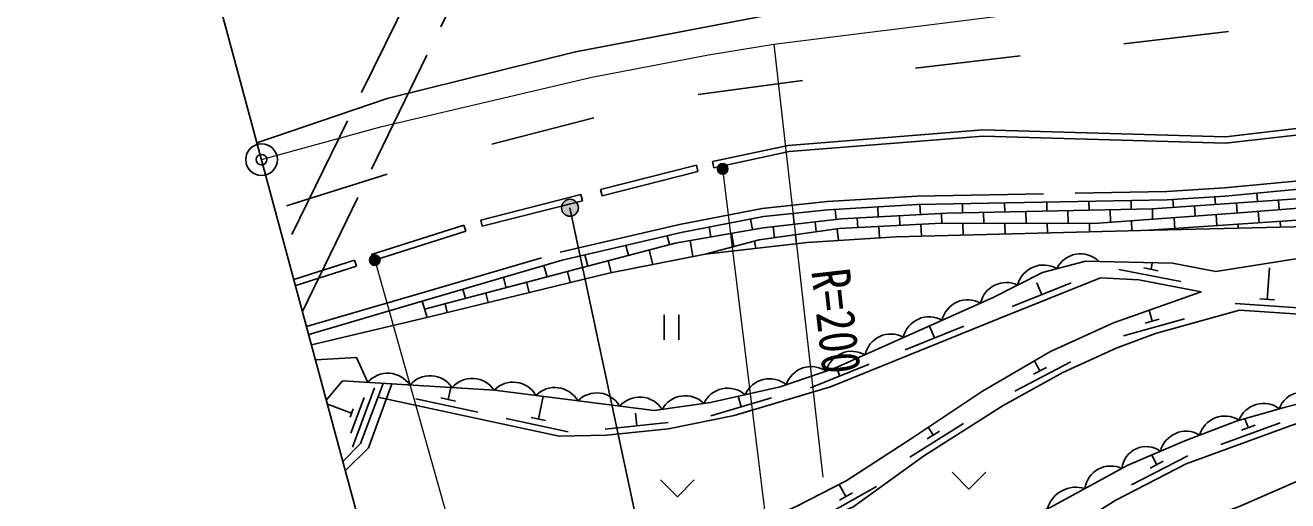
# Model space of a CAD drawing. Units: millimetres at full size, sheet at 1:1000; details may follow other scales. Extents: x 40000 to 680000, y 20000 to 380000.
# Drawn here: x 72934 to 132782, y 261688 to 284228 of the extents above; entities that cross this region are included whole.
import ezdxf
from ezdxf.enums import TextEntityAlignment as Align

# ---------------------------------------------------------------- set-up
doc = ezdxf.new("R2010")
doc.units = ezdxf.units.MM
doc.header["$LTSCALE"] = 1000
doc.header["$PDMODE"] = 32
doc.header["$PDSIZE"] = 500
doc.linetypes.add('CHAIN', pattern=[18.5, 12, -1.5, 3.5, -1.5])
doc.linetypes.add('DASHED', pattern=[7.5, 6, -1.5])
for name, color, linetype, lineweight in [('M-BGD', 7, 'Continuous', 25), ('M-BMK', 2, 'CHAIN', 13), ('M-BMK-OTRS', 5, 'Continuous', 25), ('M-BMK-SRVR', 3, 'Continuous', 25), ('M-STR-HTXT', 7, 'Continuous', 13), ('M-STR-STRC', 7, 'Continuous', 25)]:
    doc.layers.add(name, color=color, linetype=linetype, lineweight=lineweight)
doc.layers.add('M-OTRS', color=6, linetype='Continuous')
doc.styles.add('ＭＳ ゴシック', font='')
doc.styles.get('ＭＳ ゴシック').set_extended_font_data('MS Gothic')

msp = doc.modelspace()

# ---------------------------------------------------------------- hatches: boundary and pattern name
at = {"layer": 'M-STR-STRC'}
for points in [[(106212, 277542, -1), (105773, 277303, -1)], [(98419, 275364, -1), (99094, 275793, -0.41421), (98972, 275241, -0.41421)], [(89721, 273210, -1), (89282, 272971, -1)]]:
    msp.add_hatch(color=256, dxfattribs=at).paths.add_polyline_path(points)

# ---------------------------------------------------------------- linework, layer by layer
at = {"layer": 'M-BGD', "linetype": 'DASHED'}
for p, q in [((94805, 293169), (85266, 273664)), ((86078, 270658), (96537, 292206))]:
    msp.add_line(p, q, dxfattribs=at)
at = {"layer": 'M-BGD'}
for p, q in [((129826, 278938), (145048, 280701)), ((129839, 278637), (145099, 280405)), ((109096, 278534), (118335, 279269)), ((109140, 278237), (118342, 278968)), ((118335, 279269), (129826, 278938)), ((118342, 278968), (129839, 278637)), ((105509, 277765), (109096, 278534)), ((105509, 277765), (105572, 277471)), ((105572, 277471), (109140, 278237)), ((100211, 276439), (104751, 277594)), ((100285, 276149), (104824, 277303)), ((104751, 277594), (104824, 277303)), ((94525, 274994), (99274, 276201)), ((94598, 274703), (99348, 275911)), ((99274, 276201), (99348, 275911)), ((100211, 276439), (100285, 276149)), ((125356, 275925), (125365, 275503)), ((127335, 275974), (127362, 275593)), ((129331, 276100), (129357, 275734)), ((131324, 276274), (131352, 275874)), ((132350, 275944), (132382, 275486)), ((109330, 275305), (109388, 274794)), ((111321, 275502), (111376, 275020)), ((113346, 275623), (113371, 275142)), ((115342, 275738), (115369, 275249)), ((117357, 275775), (117367, 275332)), ((118366, 275353), (118377, 274841)), ((119357, 275813), (119366, 275375)), ((120366, 275396), (120378, 274846)), ((121356, 275850), (121366, 275417)), ((122365, 275439), (122378, 274850)), ((123356, 275887), (123365, 275460)), ((124365, 275481), (124377, 274894)), ((126365, 275524), (126375, 275040)), ((128360, 275663), (128393, 275187)), ((130355, 275804), (130388, 275332)), ((131385, 275409), (131423, 274869)), ((89344, 273355), (93732, 274757)), ((93732, 274757), (93823, 274471)), ((94525, 274994), (94598, 274703)), ((107319, 275038), (107405, 274539)), ((110382, 274907), (110435, 274438)), ((112373, 275088), (112397, 274640)), ((114370, 275195), (114394, 274747)), ((115393, 274800), (115423, 274227)), ((116367, 275302), (116392, 274837)), ((117377, 274839), (117389, 274277)), ((119377, 274843), (119388, 274329)), ((121378, 274848), (121388, 274380)), ((123378, 274852), (123387, 274432)), ((125376, 274967), (125386, 274483)), ((127396, 275114), (127436, 274535)), ((129390, 275260), (129427, 274733)), ((130425, 274801), (130439, 274607)), ((132421, 274937), (132440, 274656)), ((89435, 273070), (93823, 274471)), ((103360, 274247), (103470, 273829)), ((105355, 274658), (105435, 274196)), ((106420, 274367), (106530, 273735)), ((108395, 274682), (108454, 274156)), ((109445, 274297), (109493, 273868)), ((111425, 274579), (111489, 274021)), ((113395, 274693), (113425, 274145)), ((101411, 273794), (101536, 273320)), ((102503, 273574), (102683, 272889)), ((104450, 274024), (104583, 273260)), ((107500, 273993), (107561, 273647)), ((85667, 272180), (88539, 273098)), ((88539, 273098), (88630, 272812)), ((89344, 273355), (89435, 273070)), ((99461, 273342), (99602, 272810)), ((100569, 273065), (100716, 272506)), ((126301, 272657), (126362, 272972)), ((85758, 271895), (88630, 272812)), ((97525, 272840), (97668, 272299)), ((98635, 272554), (98772, 272037)), ((124771, 272649), (127716, 272077)), ((125958, 272724), (126645, 272591)), ((131809, 271232), (131911, 272728)), ((93685, 271714), (93801, 271276)), ((95605, 272277), (95735, 271787)), ((96702, 272043), (96828, 271563)), ((119725, 270898), (122509, 272014)), ((121117, 271456), (120894, 272013)), ((86371, 269570), (91755, 271148)), ((91755, 271148), (91980, 270381)), ((94768, 271531), (94885, 271089)), ((131460, 271256), (132158, 271208)), ((92834, 271020), (92942, 270615)), ((126356, 270200), (126213, 270716)), ((130292, 271034), (133285, 270831)), ((103223, 270498), (103223, 269324)), ((103923, 270498), (103923, 269324)), ((114640, 268847), (117422, 269971)), ((116031, 269409), (115806, 269965)), ((124989, 269512), (127881, 270309)), ((126018, 270107), (126693, 270293)), ((110164, 267040), (112946, 268163)), ((119850, 266878), (122502, 268281)), ((121036, 267845), (120781, 268327)), ((111555, 267601), (111393, 268003)), ((120726, 267681), (121345, 268008)), ((87208, 266470), (87978, 267367)), ((88442, 264226), (89496, 267035)), ((92985, 266490), (93106, 267054)), ((88372, 264893), (89004, 266578)), ((91455, 266513), (94387, 265880)), ((92642, 266564), (93327, 266416)), ((97262, 265567), (97492, 266632)), ((105441, 265706), (108314, 266570)), ((106877, 266138), (106726, 266641)), ((88407, 265841), (87262, 266271)), ((88334, 265645), (88481, 266038)), ((101922, 265245), (101860, 265842)), ((95732, 265590), (98665, 264957)), ((96920, 265641), (97604, 265493)), ((100430, 265089), (103414, 265402)), ((114870, 263747), (117405, 265352)), ((115977, 264803), (115747, 265167)), ((129605, 264359), (132425, 265384)), ((130583, 265034), (131241, 265273)), ((130912, 265154), (130755, 265587)), ((115682, 264616), (116273, 264990)), ((125375, 262441), (128039, 263819)), ((126258, 263235), (126880, 263557)), ((126569, 263396), (126332, 263855)), ((110680, 260891), (113292, 262367)), ((111838, 261890), (111514, 262464)), ((111534, 261718), (112143, 262062))]:
    msp.add_line(p, q, dxfattribs=at)
at = {"layer": 'M-BGD', "linetype": 'DASHED'}
msp.add_lwpolyline([(86262, 269941), (91646, 271520), (98287, 273467), (103946, 274780), (107867, 275538), (110952, 275868), (115212, 276122), (127050, 276344), (129790, 276517), (141725, 277651), (146644, 278067), (158493, 281022), (162323, 281827)], dxfattribs=at)
at = {"layer": 'M-BGD'}
for points in [[(91755, 271148), (98386, 273093), (104026, 274401), (107924, 275155), (110984, 275482), (115228, 275735), (127066, 275957), (129821, 276131), (141760, 277265), (146707, 277684), (158579, 280644), (162323, 281431)], [(91868, 270764), (99653, 272824), (103745, 273902), (107918, 274628), (111627, 275048), (116628, 275316), (126376, 275524), (132970, 275987), (139027, 276426), (145908, 277067), (151295, 278298), (158697, 280010)], [(86503, 269081), (92039, 270395), (100599, 272483), (105160, 273372), (110004, 273926), (114225, 274196), (126438, 274510), (138416, 274800), (143035, 275487), (147976, 276516), (158815, 279376)], [(87978, 267367), (95182, 266928), (102743, 265961), (105411, 266346), (108713, 267088), (111310, 267966), (118822, 271328), (121153, 272505), (123189, 273052), (127321, 272947), (129375, 272548), (140060, 274244), (142613, 271595), (149165, 274427), (155042, 275356), (156262, 275818), (157397, 276875), (157796, 277502), (157522, 279035)], [(158815, 279376), (145559, 276465), (135906, 275758), (130489, 275340), (123813, 274853), (116061, 274836), (111520, 274593), (107722, 274051), (105160, 273372)], [(125975, 274499), (137213, 275263), (145143, 275926)], [(89137, 259322), (102566, 259505), (105389, 260003), (107332, 260460), (109514, 261436), (111854, 262640), (114952, 264634), (118312, 266886), (121529, 268763), (124523, 270118), (128673, 271585), (125730, 272157), (123908, 272250), (119099, 270324), (111099, 267094), (106546, 265725), (103426, 265101), (100481, 264793), (98239, 264742), (89652, 266596)], [(136329, 266518), (136778, 268955), (138245, 270448), (137022, 271995), (134292, 270462), (130502, 270719), (126515, 269621), (124649, 268928), (122120, 267760), (119297, 266196), (115519, 263803), (112161, 261385), (107969, 259705), (103871, 258617), (102437, 258438), (89411, 258308)], [(86694, 268372), (88640, 268478), (89172, 267294)], [(87995, 263554), (88831, 264409), (89897, 267250)], [(88112, 263118), (89203, 264199), (90310, 267225)], [(90339, 254871), (101278, 255399), (105077, 256001), (110073, 257198), (114816, 258693), (118487, 260053), (121548, 261390), (125168, 263358), (127910, 264528), (130382, 265481), (132614, 266113), (133652, 266382), (136329, 266518)], [(135590, 266143), (132937, 265251), (127971, 263445), (124628, 261717), (122279, 260246), (119009, 258786), (116428, 257820), (111111, 256166), (105569, 254812), (102836, 254326), (100091, 253939), (94937, 253767), (90673, 253634)], [(114250, 254977), (116970, 255849), (118996, 256804), (121626, 257998), (124080, 258966), (127156, 260216), (130440, 261398), (134513, 263167), (138300, 264578), (141132, 265373), (143760, 265853), (146968, 266135), (149681, 266177), (153208, 266035), (158253, 265682), (160924, 265131), (164674, 264099), (168673, 262786), (172389, 261332)], [(116876, 263041), (117671, 262245), (118467, 263041)], [(103054, 262675), (103850, 261879), (104645, 262675)]]:
    msp.add_lwpolyline(points, dxfattribs=at)
for centre, radius, start, end in [((122958, 272143), 1250, 45.57077, 154.16847), ((121193, 271614), 1250, 59.17267, 166.22388), ((119440, 270784), 1250, 64.46093, 167.46966), ((117610, 269964), 1250, 60.80584, 167.06605), ((115775, 269156), 1250, 60.44706, 166.70727), ((113967, 268342), 1250, 61.77833, 168.03853), ((112113, 267523), 1250, 59.6357, 165.89591), ((90125, 266484), 1250, 33.38397, 139.64417), ((92121, 266363), 1250, 33.38397, 139.64417), ((110193, 266797), 1250, 55.54551, 161.80572), ((94117, 266241), 1250, 33.38397, 139.64417), ((96059, 266059), 1250, 29.64283, 135.90303), ((98041, 265806), 1250, 29.55165, 135.81185), ((106235, 265775), 1250, 48.83778, 155.09798), ((108210, 266223), 1250, 50.46639, 156.72659), ((100025, 265552), 1250, 29.58396, 135.84417), ((102061, 265355), 1250, 31.90386, 139.337), ((104219, 265416), 1250, 45.08164, 151.34184), ((133467, 265696), 1135, 39.42371, 161.86571), ((131630, 265055), 1250, 52.67516, 158.93536), ((129798, 264452), 1250, 57.9558, 164.21601), ((127960, 263734), 1250, 59.98496, 166.24517), ((126063, 263104), 1151, 53.62327, 174.14428), ((124398, 262085), 1250, 65.39388, 171.65408), ((122741, 260932), 1399, 72.52751, 163.71094)]:
    msp.add_arc(centre, radius, start, end, dxfattribs=at)
at = {"layer": 'M-BMK'}
msp.add_lwpolyline([(84134, 277859), (89835, 279430), (99796, 281762), (105322, 282823), (108425, 283331), (118933, 284638), (131295, 286274), (145992, 288105), (162615, 290244), (175817, 291890), (182508, 292708), (196136, 294419), (212221, 296486)], dxfattribs=at)
at = {"layer": 'M-BMK-OTRS'}
msp.add_line((94143, 240774), (72934, 319352), dxfattribs=at)
at = {"layer": 'M-BMK-SRVR'}
msp.add_circle((84134, 277859), 750, dxfattribs=at)
at = {"layer": 'M-OTRS'}
msp.add_point((84134, 277859), dxfattribs=at)
at = {"layer": 'M-STR-HTXT'}
for p, q in [((108425, 283331), (110748, 262805)), ((105993, 277423), (108838, 254234)), ((89501, 273091), (95296, 252581))]:
    msp.add_line(p, q, dxfattribs=at)
at = {"layer": 'M-STR-STRC'}
for p, q in [((125010, 283347), (129977, 283926)), ((115132, 282195), (120098, 282774)), ((104826, 280938), (109781, 281606)), ((95052, 278587), (99892, 279842)), ((85320, 275667), (90087, 277176)), ((98757, 275578), (105428, 244239))]:
    msp.add_line(p, q, dxfattribs=at)
msp.add_lwpolyline([(83917, 278661), (90087, 280749), (99011, 282969), (117105, 286423), (134708, 289586), (146916, 291544), (161202, 293508), (185966, 296548), (190528, 297046)], dxfattribs=at)
for centre, radius in [((105993, 277423), 250), ((98757, 275578), 400), ((89501, 273091), 250)]:
    msp.add_circle(centre, radius, dxfattribs=at)

# ---------------------------------------------------------------- texts
at = {"layer": 'M-STR-HTXT', "style": 'ＭＳ ゴシック', "width": 0.8}
msp.add_text('R=200', height=1833, rotation=276.457, dxfattribs=at).set_placement((109928, 270046), align=Align.BOTTOM_CENTER)

doc.saveas('drawing.dxf')
